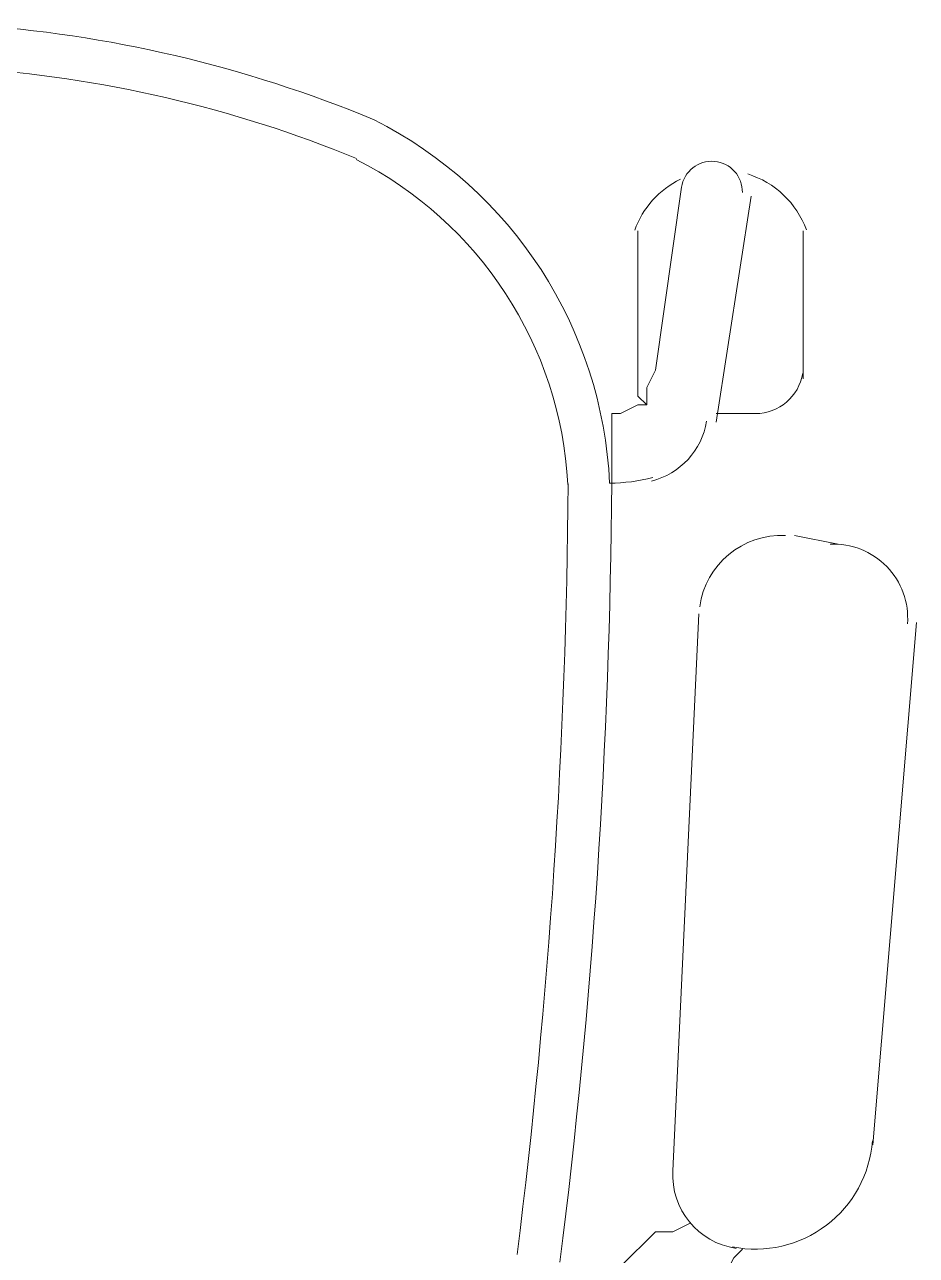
# Model space of a CAD drawing. Header units: metres. Extents: x 29 to 86.9, y -23.2 to 39.7.
# Drawn here: x 74.5335 to 74.7841, y -15.7975 to -15.4516 of the extents above; entities that cross this region are included whole.
import ezdxf

# ---------------------------------------------------------------- set-up
doc = ezdxf.new("R2010")
doc.units = ezdxf.units.M
doc.header["$LTSCALE"] = 100
doc.layers.get('0').update_dxf_attribs({"color": 254})
doc.layers.add('Arqui', color=8, linetype='Continuous', lineweight=0)

# ---------------------------------------------------------------- blocks, each defined once
blk = doc.blocks.new('A$C9582355f')
at = {"layer": 'Arqui'}
for points in [[(45.53499274867755, 7.71233600793812, -0.08177025660684083), (45.64904675297356, 7.685590510585826, -0.2703998475503742), (45.71524437605359, 7.583477686322112, 0.05835826122307938), (45.72737663081358, 7.585037856842064)], [(45.71587233276551, 7.581028711394083), (45.71587233276551, 7.593256711394133), (45.71587233276551, 7.603039111394082), (45.71831793276561, 7.603039111394082), (45.72320913276559, 7.605484711394183), (45.72565473276558, 7.605484711394183), (45.72565473276558, 7.61037591139393), (45.72810033276556, 7.615267111394132), (45.73543713276553, 7.666624711393979, -0.9395455155940327), (45.75255197959751, 7.665128688961886)], [(45.75076248516547, 7.368481566481478, -0.3865970293327205), (45.73299153276554, 7.390271911393938), (45.74032833276561, 7.546790311394034)]]:
    blk.add_lwpolyline(points, format="xyb", dxfattribs=at)
blk.add_lwpolyline([(45.70349084690957, 7.583137968026222, 0.268471709978879), (45.64396019844554, 7.674461074106148, -0.268471709978879)], format="xyb", close=True, dxfattribs=at)
for points in [[(45.75500193276554, 7.664179111393878), (45.74521953276559, 7.600593511393981)], [(45.72320913276559, 7.654396711393929), (45.72320913276559, 7.61037591139393), (45.72320913276559, 7.607930311393829), (45.72565473276558, 7.605484711394183)], [(45.76967553276558, 7.612821511394031), (45.76967553276558, 7.654396711393929)], [(45.74521953276559, 7.603039111394082), (45.75744753276553, 7.603039111394082)], [(45.76722993276559, 7.568800711394033), (45.77945793276552, 7.566355111393932)], [(45.80146833276552, 7.544344711393933), (45.78924033276559, 7.397608711394241)], [(45.70853553276555, 7.341359911394193), (45.70853553276555, 7.343805511393839), (45.70853553276555, 7.348696711394041), (45.70853553276555, 7.351142311394142), (45.70853553276555, 7.356033511393889), (45.71342673276553, 7.35847911139399), (45.7207635327656, 7.365815911393838), (45.72565473276558, 7.37070711139404), (45.72810033276556, 7.373152711394141), (45.73299153276554, 7.373152711394141), (45.73788273276551, 7.375598311394242)], [(45.73543713276553, 7.34625111139394), (45.7427739327656, 7.356033511393889), (45.74766513276558, 7.360924711394091), (45.75011073276556, 7.365815911393838), (45.75255633276555, 7.368261511393939)]]:
    blk.add_lwpolyline(points, dxfattribs=at)
for centre, radius, start, end in [((45.51166493689124, 7.352366166901902), 0.3484969316363453, 67.66476006177399, 86.2317107063033), ((45.74644225204753, 7.645837203417159), 0.02567868610695103, 115.9935669335071, 160.1697811201119), ((45.74644231295468, 7.64583711779369), 0.02567880657898754, 20.16538143243972, 72.75690912612441), ((45.75622472978597, 7.616489923258086), 0.01345081186407115, 270.0000126919231, 350.9033263117338), ((45.72198637374578, 7.604261869357288), 0.02078754725425907, 284.0075192557365, 350.7221722806622), ((43.86089831648331, 7.596924995796599), 1.842746069769257, 352.8258779031765, 359.5770268079395), ((43.86088749815423, 7.596925139991981), 1.854984880257842, 352.8039437103953, 359.5880114916212), ((45.76356151917463, 7.545567506393581), 0.0232331952737017, 87.31929456618775, 172.0403904698287), ((45.77823525451896, 7.545567557746836), 0.02078747498223963, 355.5888371681546, 92.8948659435842), ((45.75622474948619, 7.401276988761765), 0.0330154814890244, 258.7719085046685, 355.5285577916746)]:
    blk.add_arc(centre, radius, start, end, dxfattribs=at)

msp = doc.modelspace()

# ---------------------------------------------------------------- block references
msp.add_blockref('A$C9582355f', (28.98266172889876, -23.16396569870889))

doc.saveas('drawing.dxf')
